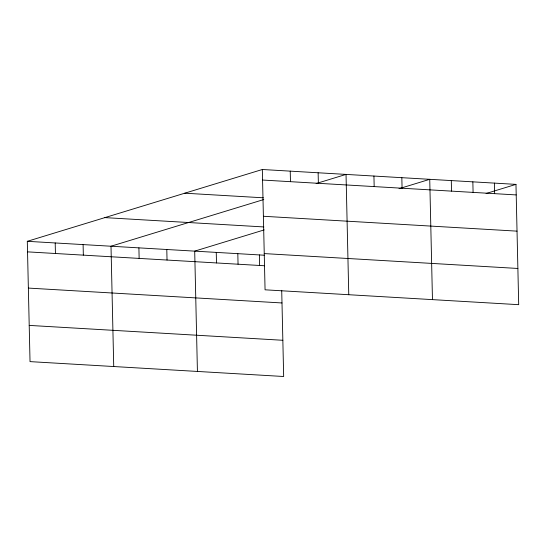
<?xml version="1.0" encoding="UTF-8"?>
<svg xmlns="http://www.w3.org/2000/svg" width="546" height="546" viewBox="0 0 546 546"><rect width="100%" height="100%" fill="white"/><g stroke="black" fill="none" stroke-linecap="round" stroke-linejoin="round"><path stroke-width="0.82" d="M281.709 290.322L283.667 376.501L30.03 361.623L27.3 241.318L262.333 169.499L515.97 184.377L518.7 304.682L265.063 289.81L262.333 169.499M263.773 199.543L111.002 246.226L113.732 366.537M316.141 183.545L346.034 174.406L348.764 294.717M264.182 229.907L194.697 251.133L197.427 371.444M399.03 188.698L429.736 179.32L432.466 299.624M486.077 193.509L515.97 184.377M262.571 180.043L516.209 194.922M184.773 193.202L263.397 197.809M263.397 216.271L517.028 231.142M104.859 217.615L263.807 226.938M264.244 253.59L517.881 268.461M27.3 241.318L264.353 255.221M27.539 251.863L264.592 265.765M28.365 288.083L281.995 302.962M29.211 325.402L282.842 340.281M494.41 183.108L494.649 193.659M472.85 181.845L473.089 192.39M451.296 180.583L451.535 191.127M401.836 177.682L402.074 188.227M373.935 176.044L374.174 186.589M318.134 172.775L318.373 183.32M290.233 171.137L290.472 181.681M259.377 254.927L259.616 265.472M237.817 253.665L238.056 264.209M216.257 252.402L216.496 262.947M166.796 249.502L167.035 260.046M138.902 247.864L139.141 258.408M83.101 244.588L83.34 255.139M55.201 242.956L55.439 253.501"/></g></svg>
